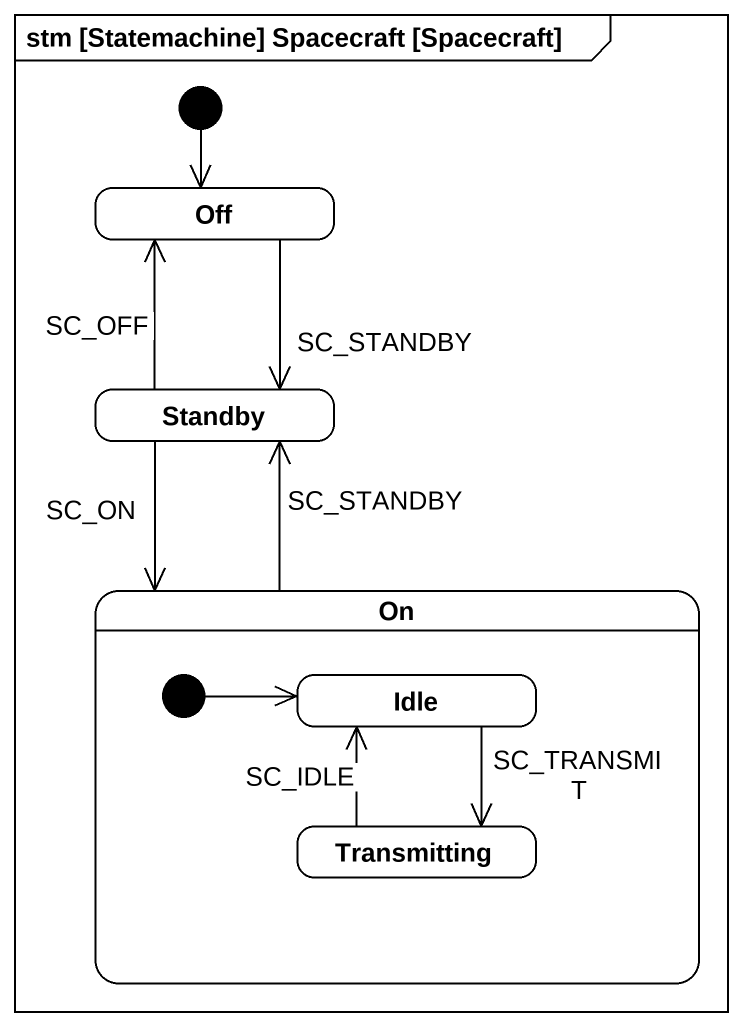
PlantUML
@startuml
mainframe stm [Statemachine] Spacecraft [Spacecraft]
hide empty description
state Off
state Standby
state "On" as On_ {
  state Idle
  state Transmitting
  [*] -right-> Idle
}
[*] --> Off
Off --> Standby : SC_STANDBY
Standby -up-> Off : SC_OFF
Standby --> On_ : SC_ON
On_ -up-> Standby : SC_STANDBY
Idle --> Transmitting : SC_TRANSMIT
Transmitting -up-> Idle : SC_IDLE
@enduml
